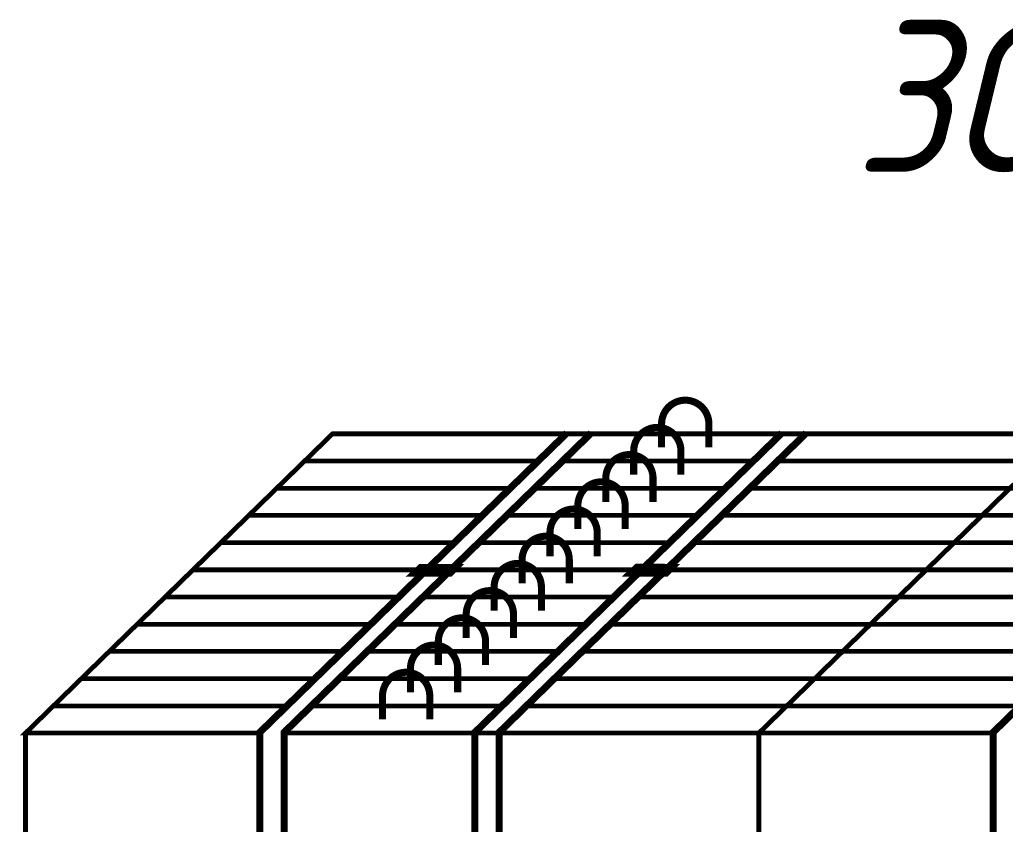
# Model space of a CAD drawing. Header units: millimetres. Extents: x -300689 to 10556, y -104928 to 107291.
# Drawn here: x -24183.6 to -24100.1, y 30557.1 to 30625.2 of the extents above; entities that cross this region are included whole.
import ezdxf

# ---------------------------------------------------------------- set-up
doc = ezdxf.new("R2010")
doc.units = ezdxf.units.MM
doc.layers.add('линии', color=7, linetype='Continuous')
doc.layers.add('Основная', color=7, linetype='Continuous', lineweight=30)
doc.layers.add('толстая', color=7, linetype='Continuous', lineweight=60)
doc.styles.add('чертежный', font='isocpeui.ttf', dxfattribs={"width": 0.9})

msp = doc.modelspace()

# ---------------------------------------------------------------- linework, layer by layer
at = {"layer": 'линии', "linetype": 'ByBlock', "ltscale": 0.25, "const_width": 0.6}
for points in [[(-24129.225, 30588.9905), (-24129.225, 30590.9905, -0.4142136), (-24127.225, 30592.9905), (-24127.225, 30592.9905, -0.4142136), (-24125.225, 30590.9905), (-24125.225, 30588.9905)], [(-24131.5874, 30586.6863), (-24131.5874, 30588.6863, -0.4142136), (-24129.5874, 30590.6863), (-24129.5874, 30590.6863, -0.4142136), (-24127.5874, 30588.6863), (-24127.5874, 30586.6863)], [(-24133.9498, 30584.3821), (-24133.9498, 30586.3821, -0.4142136), (-24131.9498, 30588.3821), (-24131.9498, 30588.3821, -0.4142136), (-24129.9498, 30586.3821), (-24129.9498, 30584.3821)], [(-24136.3121, 30582.0779), (-24136.3121, 30584.0779, -0.4142136), (-24134.3121, 30586.0779), (-24134.3121, 30586.0779, -0.4142136), (-24132.3121, 30584.0779), (-24132.3121, 30582.0779)], [(-24138.6745, 30579.7737), (-24138.6745, 30581.7737, -0.4142136), (-24136.6745, 30583.7737), (-24136.6745, 30583.7737, -0.4142136), (-24134.6745, 30581.7737), (-24134.6745, 30579.7737)], [(-24141.0368, 30577.4696), (-24141.0368, 30579.4696, -0.4142136), (-24139.0368, 30581.4696), (-24139.0368, 30581.4696, -0.4142136), (-24137.0368, 30579.4696), (-24137.0368, 30577.4696)], [(-24143.3992, 30575.1654), (-24143.3992, 30577.1654, -0.4142136), (-24141.3992, 30579.1654), (-24141.3992, 30579.1654, -0.4142136), (-24139.3992, 30577.1654), (-24139.3992, 30575.1654)], [(-24145.7615, 30572.8612), (-24145.7615, 30574.8612, -0.4142136), (-24143.7615, 30576.8612), (-24143.7615, 30576.8612, -0.4142136), (-24141.7615, 30574.8612), (-24141.7615, 30572.8612)], [(-24148.1239, 30570.557), (-24148.1239, 30572.557, -0.4142136), (-24146.1239, 30574.557), (-24146.1239, 30574.557, -0.4142136), (-24144.1239, 30572.557), (-24144.1239, 30570.557)], [(-24150.4862, 30568.2528), (-24150.4862, 30570.2528, -0.4142136), (-24148.4862, 30572.2528), (-24148.4862, 30572.2528, -0.4142136), (-24146.4862, 30570.2528), (-24146.4862, 30568.2528)], [(-24152.8486, 30565.9486), (-24152.8486, 30567.9486, -0.4142136), (-24150.8486, 30569.9486), (-24150.8486, 30569.9486, -0.4142136), (-24148.8486, 30567.9486), (-24148.8486, 30565.9486)]]:
    msp.add_lwpolyline(points, format="xyb", dxfattribs=at)
at = {"layer": 'линии', "linetype": 'ByBlock', "ltscale": 0.25, "const_width": 0.4}
for points in [[(-24159.4412, 30587.8384), (-24157.0789, 30590.1426), (-24095.0089, 30590.1426), (-24097.3712, 30587.8384), (-24095.0089, 30590.1426), (-24032.9389, 30590.1426), (-24035.3012, 30587.8384), (-24032.9389, 30590.1426), (-24032.9389, 30576.1426), (-24035.3012, 30573.8384)], [(-24161.8036, 30585.5342), (-24159.4412, 30587.8384), (-24139.6724, 30587.8384)], [(-24137.6123, 30587.8384), (-24121.4673, 30587.8384)], [(-24119.4072, 30587.8384), (-24097.3712, 30587.8384), (-24099.7336, 30585.5342), (-24097.3712, 30587.8384), (-24077.6024, 30587.8384)], [(-24164.1659, 30583.23), (-24161.8036, 30585.5342), (-24142.0348, 30585.5342)], [(-24139.9747, 30585.5342), (-24123.8296, 30585.5342)], [(-24121.7695, 30585.5342), (-24099.7336, 30585.5342), (-24102.0959, 30583.23), (-24099.7336, 30585.5342), (-24079.9648, 30585.5342)], [(-24166.5283, 30580.9258), (-24164.1659, 30583.23), (-24144.3971, 30583.23)], [(-24142.337, 30583.23), (-24126.192, 30583.23)], [(-24124.1319, 30583.23), (-24102.0959, 30583.23), (-24104.4583, 30580.9258), (-24102.0959, 30583.23), (-24082.3271, 30583.23)], [(-24168.8906, 30578.6216), (-24166.5283, 30580.9258), (-24146.7595, 30580.9258)], [(-24144.6994, 30580.9258), (-24128.5543, 30580.9258)], [(-24126.4942, 30580.9258), (-24104.4583, 30580.9258), (-24106.8206, 30578.6216), (-24104.4583, 30580.9258), (-24084.6895, 30580.9258)], [(-24171.253, 30576.3175), (-24168.8906, 30578.6216), (-24149.1218, 30578.6216)], [(-24147.0617, 30578.6216), (-24130.9167, 30578.6216)], [(-24128.8566, 30578.6216), (-24106.8206, 30578.6216), (-24109.183, 30576.3175), (-24106.8206, 30578.6216), (-24087.0518, 30578.6216)], [(-24173.6154, 30574.0133), (-24171.253, 30576.3175), (-24151.4842, 30576.3175)], [(-24149.4241, 30576.3175), (-24133.279, 30576.3175)], [(-24131.2189, 30576.3175), (-24109.183, 30576.3175), (-24111.5454, 30574.0133), (-24109.183, 30576.3175), (-24089.4142, 30576.3175)], [(-24175.9777, 30571.7091), (-24173.6154, 30574.0133), (-24153.8465, 30574.0133)], [(-24151.7865, 30574.0133), (-24135.6414, 30574.0133)], [(-24133.5813, 30574.0133), (-24111.5454, 30574.0133), (-24113.9077, 30571.7091), (-24111.5454, 30574.0133), (-24091.7765, 30574.0133)], [(-24178.3401, 30569.4049), (-24175.9777, 30571.7091), (-24156.2089, 30571.7091)], [(-24154.1488, 30571.7091), (-24138.0037, 30571.7091)], [(-24135.9437, 30571.7091), (-24113.9077, 30571.7091), (-24116.2701, 30569.4049), (-24113.9077, 30571.7091), (-24094.1389, 30571.7091)], [(-24180.7024, 30567.1007), (-24178.3401, 30569.4049), (-24158.5712, 30569.4049)], [(-24156.5112, 30569.4049), (-24140.3661, 30569.4049)], [(-24138.306, 30569.4049), (-24116.2701, 30569.4049), (-24118.6324, 30567.1007), (-24116.2701, 30569.4049), (-24096.5012, 30569.4049)], [(-24163.2346, 30564.7965), (-24183.0648, 30564.7965), (-24180.7024, 30567.1007), (-24160.9336, 30567.1007)], [(-24180.7024, 30567.1007), (-24183.0648, 30564.7965), (-24183.0648, 30550.7965), (-24120.9948, 30550.7965), (-24120.9948, 30564.7965), (-24161.1745, 30564.7965)], [(-24158.8735, 30567.1007), (-24142.7285, 30567.1007)], [(-24140.6684, 30567.1007), (-24118.6324, 30567.1007), (-24120.9948, 30564.7965)], [(-24101.1646, 30564.7965), (-24120.9948, 30564.7965), (-24118.6324, 30567.1007), (-24098.8636, 30567.1007)], [(-24120.9948, 30564.7965), (-24120.9948, 30550.7965), (-24101.1646, 30550.7965)]]:
    msp.add_lwpolyline(points, dxfattribs=at)
at = {"layer": 'Основная'}
for points in [[(-24163.21, 30527.117, 0, 0, 0), (-24163.2346, 30527.0571, 0.6, 0.6, 0), (-24163.2346, 30564.8563, 0.6, 0.6, 0), (-24137.2487, 30590.2024, 0, 0, 0)], [(-24161.1499, 30527.117, 0, 0, 0), (-24161.1745, 30527.0571, 0.6, 0.6, 0), (-24161.1745, 30564.8563, 0.6, 0.6, 0), (-24135.1886, 30590.2024, 0, 0, 0)], [(-24145.0049, 30527.117, 0, 0, 0), (-24145.0295, 30527.0571, 0.6, 0.6, 0), (-24145.0295, 30564.8563, 0.6, 0.6, 0), (-24119.0436, 30590.2024, 0, 0, 0)], [(-24142.9448, 30527.117, 0, 0, 0), (-24142.9694, 30527.0571, 0.6, 0.6, 0), (-24142.9694, 30564.8563, 0.6, 0.6, 0), (-24116.9835, 30590.2024, 0, 0, 0)], [(-24101.14, 30527.117, 0, 0, 0), (-24101.1646, 30527.0571, 0.6, 0.6, 0), (-24101.1646, 30564.8563, 0.6, 0.6, 0), (-24075.1787, 30590.2024, 0, 0, 0)]]:
    msp.add_lwpolyline(points, format="xyseb", dxfattribs=at)
at = {"layer": 'Основная', "const_width": 0.6}
for points in [[(-24149.607, 30578.8291), (-24146.6788, 30578.8117), (-24147.1523, 30578.3384), (-24150.1359, 30578.3372), (-24149.607, 30578.8291)], [(-24131.3003, 30578.8451), (-24128.3721, 30578.8277), (-24128.8456, 30578.3544), (-24131.8292, 30578.3531), (-24131.3003, 30578.8451)]]:
    msp.add_lwpolyline(points, dxfattribs=at)

# ---------------------------------------------------------------- texts
at = {"layer": 'толстая', "lineweight": 25, "style": 'чертежный', "width": 0.9}
msp.add_text('3ОВ2', height=12.87152, dxfattribs=at).set_placement((-24112.9125, 30612.2926))

doc.saveas('drawing.dxf')
